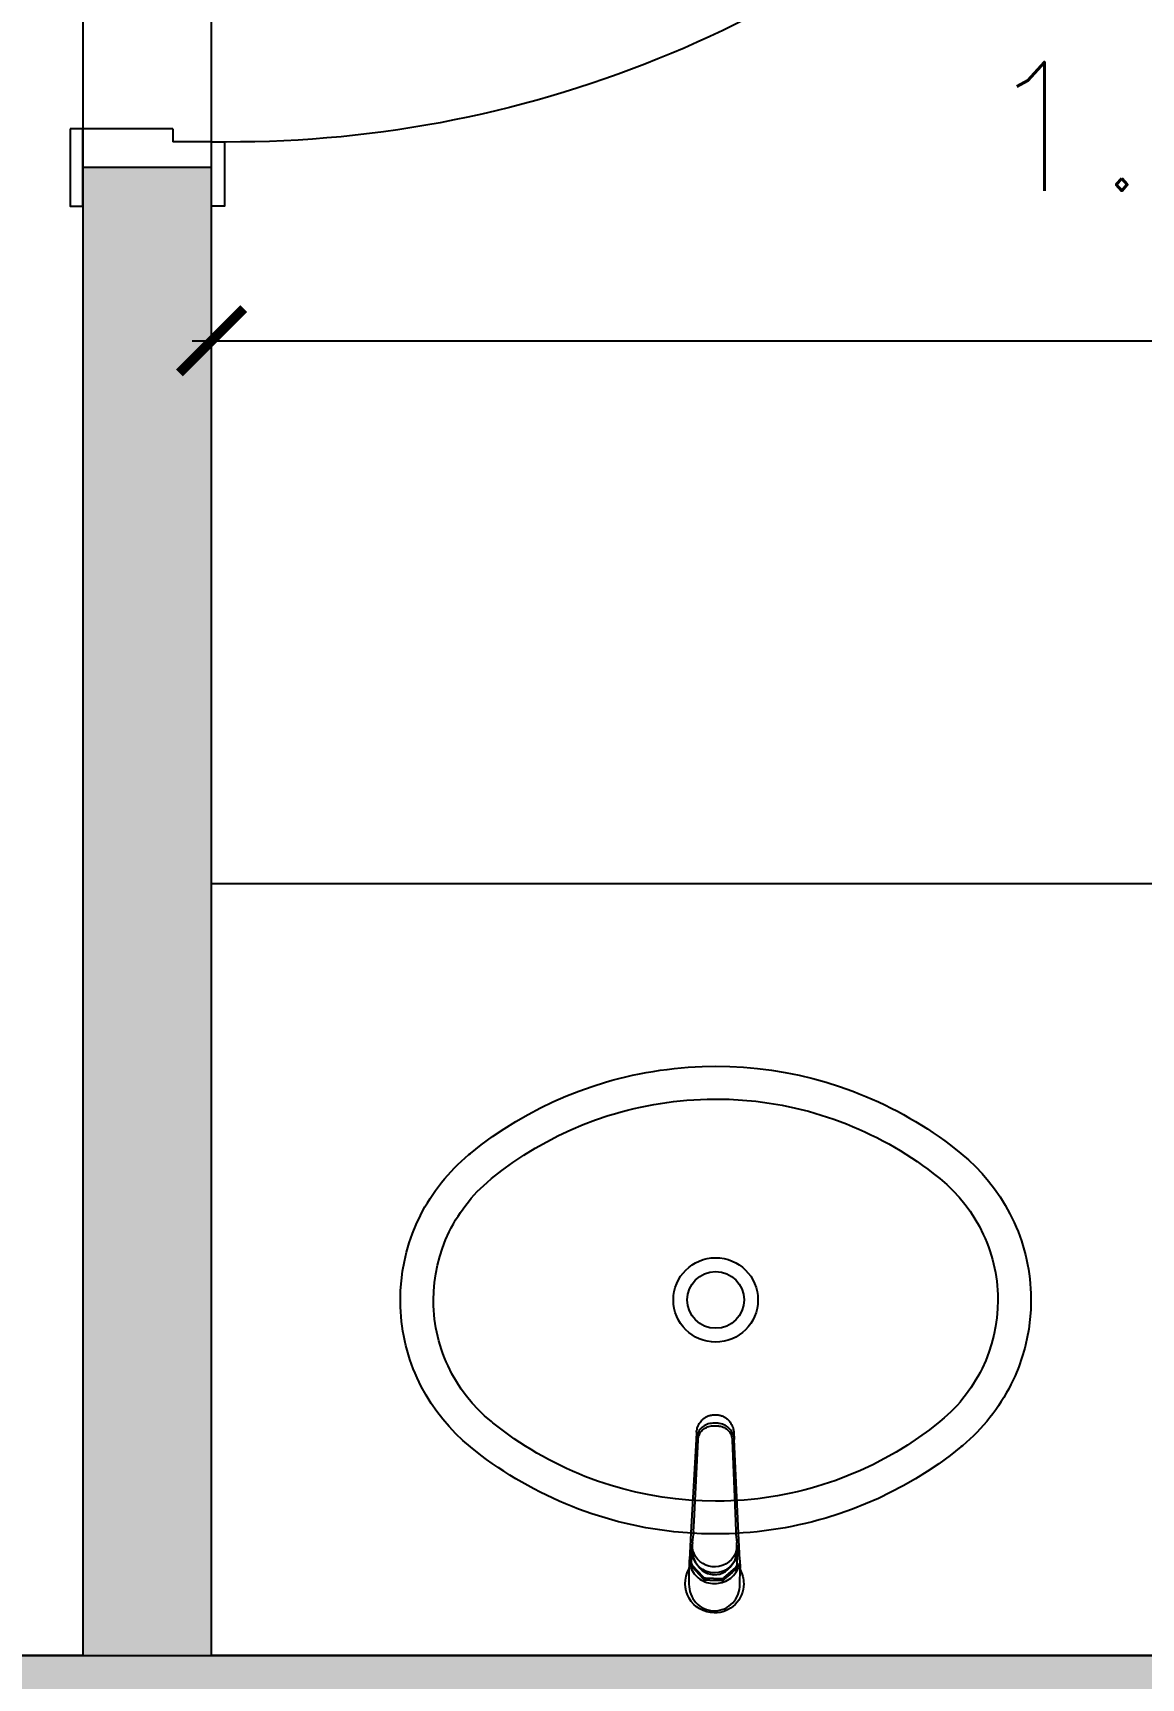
# Model space of a CAD drawing. Extents: x 100 to 738, y -85 to 470.
# Drawn here: x 622.199 to 623.06, y 456.819 to 458.098 of the extents above; entities that cross this region are included whole.
import ezdxf

# ---------------------------------------------------------------- set-up
doc = ezdxf.new("R2010")
doc.units = 0
doc.header["$PDMODE"] = 3
doc.header["$PDSIZE"] = 0.2
doc.layers.get('0').update_dxf_attribs({"linetype": 'CONTINUOUS'})
doc.layers.get('DEFPOINTS').update_dxf_attribs({"linetype": 'CONTINUOUS'})
for name, color, linetype in [('0704-ARQ-CON', 12, 'CONTINUOUS'), ('ARQ-CON', 10, 'CONTINUOUS'), ('ARQ-GES', 4, 'CONTINUOUS'), ('ARQ-PIS', 1, 'CONTINUOUS'), ('GRF-HTC', 253, 'CONTINUOUS'), ('Pisos', 251, 'CONTINUOUS')]:
    doc.layers.add(name, color=color, linetype=linetype)
doc.styles.add('ROMANS', font='romans.shx')
doc.dimstyles.new('COTA2', dxfattribs={"dimscale": 0, "dimtxt": 0.1, "dimasz": 0.05, "dimexe": 0.1, "dimexo": 0.05, "dimgap": 0.1, "dimtad": 1, "dimzin": 5, "dimtxsty": 'ROMANS', "dimblk": 'ARCHTICK', "dimcen": -0.5, "dimdle": 0.015, "dimclrd": 8, "dimclre": 8, "dimclrt": 9, "dimazin": 3, "dimtfac": 1, "dimtix": 1, "dimtmove": 1, "dimatfit": 3, "dimldrblk": 'DOT', "dimfxl": 0.05, "dimfxlon": 1, "dimtvp": 1.666666666666666, "dimtzin": 4})

# ---------------------------------------------------------------- blocks, each defined once
blk = doc.blocks.new('_ArchTick')
at = {"color": 0, "linetype": 'ByBlock', "const_width": 0.15}
blk.add_lwpolyline([(-0.5, -0.5), (0.5, 0.5)], dxfattribs=at)
blk = doc.blocks.new('*D96')
at = {"layer": 'ARQ-CON', "color": 8, "lineweight": -2, "transparency": 16777216}
for p, q in [((732.0699691356893, 479.722832814026), (732.0699691356893, 479.8728328140261)), ((733.5699691356893, 479.722832814026), (733.5699691356893, 479.8728328140261)), ((732.0549691356894, 479.772832814026), (733.5849691356893, 479.772832814026))]:
    blk.add_line(p, q, dxfattribs=at)
at = {"layer": 'DEFPOINTS', "color": 0, "transparency": 16777216}
for p in [(733.5699691356893, 479.772832814026), (732.0699691356893, 479.350961204814), (733.5699691356893, 479.350961204814)]:
    blk.add_point(p, dxfattribs=at)
at = {"layer": 'ARQ-CON', "color": 8, "linetype": 'ByBlock', "lineweight": -2, "transparency": 16777216, "xscale": 0.05, "yscale": 0.05, "zscale": 0.05, "rotation": 180}
blk.add_blockref('_ArchTick', (732.0699691356893, 479.772832814026), dxfattribs=at)
at = {"layer": 'ARQ-CON', "color": 8, "linetype": 'ByBlock', "lineweight": -2, "transparency": 16777216, "xscale": 0.05, "yscale": 0.05, "zscale": 0.05}
blk.add_blockref('_ArchTick', (733.5699691356893, 479.772832814026), dxfattribs=at)
at = {"layer": 'ARQ-CON', "color": 9, "transparency": 16777216, "insert": (732.8199691356893, 479.9394994806927), "char_height": 0.1, "attachment_point": 5, "style": 'ROMANS'}
blk.add_mtext('\\A1;1.50', dxfattribs=at)
blk = doc.blocks.new('_DOT')
at = {"color": 0, "linetype": 'ByBlock'}
blk.add_line((-0.5, 0), (-1, 0), dxfattribs=at)
at = {"color": 0, "linetype": 'ByBlock', "const_width": 0.5}
blk.add_lwpolyline([(-0.25, 0, 1), (0.25, 0, 1)], format="xyb", close=True, dxfattribs=at)
blk = doc.blocks.new('3600-00-FORCAS_ARMADAS-MAT-LAY-PROPOSTO$0$p.90.10')
for p, q in [((1671.579104567764, 1812.448246922015), (1671.579104567764, 1812.368246922014)), ((1671.599104567764, 1812.448246922015), (1671.599104567764, 1812.418246922015)), ((1672.499104567762, 1812.448246922016), (1672.499104567762, 1812.418246922016)), ((1672.519104567762, 1812.448246922016), (1672.519104567763, 1812.348246922016)), ((1671.579104567764, 1812.428246922015), (1671.579104567764, 1812.348246922014)), ((1671.609104567764, 1812.418246922015), (1671.599104567764, 1812.418246922015)), ((1671.609104567764, 1812.418246922015), (1671.609104567764, 1812.348246922014)), ((1672.489104567763, 1812.418246922016), (1672.489104567763, 1812.348246922015)), ((1672.499104567762, 1812.418246922016), (1672.489104567763, 1812.418246922016))]:
    blk.add_line(p, q)
for points in [[(1672.499104567762, 1813.348246922016), (1672.469104567763, 1813.348246922016), (1672.469104567763, 1812.448246922016), (1672.499104567762, 1812.448246922016)], [(1671.599104567764, 1812.458246922015), (1671.549104567764, 1812.458246922015), (1671.549104567764, 1812.448246922015), (1671.599104567764, 1812.448246922015)], [(1672.499104567762, 1812.458246922016), (1672.549104567763, 1812.458246922016), (1672.549104567763, 1812.448246922016), (1672.499104567762, 1812.448246922016)], [(1671.609104567763, 1812.338246922014), (1671.549104567763, 1812.338246922014), (1671.549104567763, 1812.348246922014), (1671.609104567763, 1812.348246922014)], [(1672.489104567761, 1812.338246922015), (1672.549104567763, 1812.338246922015), (1672.549104567763, 1812.348246922015), (1672.489104567761, 1812.348246922015)]]:
    blk.add_lwpolyline(points, close=True)
at = {"layer": 'Pisos'}
for p, q in [((1672.461604567763, 1813.311705374823), (1672.461604567763, 1813.231705374823)), ((1672.469104567763, 1813.311705374823), (1672.461604567763, 1813.311705374823)), ((1672.506604567763, 1813.311705374823), (1672.499104567762, 1813.311705374823)), ((1672.506604567763, 1813.311705374823), (1672.506604567763, 1813.231705374823)), ((1672.431604567762, 1813.286705374822), (1672.431604567762, 1813.211705374822)), ((1672.461604567763, 1813.286705374822), (1672.431604567762, 1813.286705374822)), ((1672.536604567763, 1813.286705374822), (1672.506604567763, 1813.286705374822)), ((1672.536604567763, 1813.286705374822), (1672.536604567763, 1813.211705374822)), ((1672.446604567763, 1813.271705374822), (1672.446604567763, 1813.211705374822)), ((1672.461604567763, 1813.271705374822), (1672.446604567763, 1813.271705374822)), ((1672.506604567763, 1813.271705374822), (1672.521604567762, 1813.271705374822)), ((1672.521604567762, 1813.271705374822), (1672.521604567762, 1813.211705374822)), ((1672.469104567763, 1813.231705374823), (1672.461604567763, 1813.231705374823)), ((1672.506604567763, 1813.231705374823), (1672.499104567762, 1813.231705374823)), ((1672.446604567763, 1813.211705374822), (1672.431604567762, 1813.211705374822)), ((1672.536604567763, 1813.211705374822), (1672.521604567762, 1813.211705374822))]:
    blk.add_line(p, q, dxfattribs=at)
blk.add_arc((1672.484104567763, 1812.463246922015), 0.8851271095156926, 89.02897806889987, 180.97102193113, dxfattribs=at)
blk = doc.blocks.new('L37_p')
for points in [[(-1.03455e-11, 0.1818854338820159), (-0.0108847351177701, 0.1816899901564426), (-0.0217537689312621, 0.1811039580519491), (-0.0325937927349855, 0.1801277861769392), (-0.0433916473492104, 0.1787626708205039), (-0.0541335754498391, 0.1770104064162012), (-0.0648055206402773, 0.1748729369337809), (-0.0753934265240446, 0.1723529540236228), (-0.0858833862408233, 0.1694537474806594), (-0.0962608947857575, 0.1661792052443332), (-0.1065121948345791, 0.1625335143263555), (-0.11158550721251, 0.1605732451613164), (-0.1166229309185951, 0.1585217589552599), (-0.1216205780132782, 0.1563807006056521), (-0.1265794952496435, 0.1541493224318202), (-0.1314945983990583, 0.1518303160841725), (-0.1363685791119451, 0.1494220366652286), (-0.1411945587261698, 0.1469282225783104), (-0.1459768737896638, 0.1443463317091727), (-0.1507072998150534, 0.1416811492140511), (-0.1553916687115588, 0.1389289366896378), (-0.1600204101666236, 0.1360956755812452), (-0.1646007019146509, 0.1331768798048785), (-0.1691219268902273, 0.1301794280226431), (-0.1735923095806697, 0.1270974883253757), (-0.1780003357037003, 0.1239395842726481), (-0.1823552764996066, 0.1206985381300711), (-0.1905992035015629, 0.1142159972365135), (-0.1963886444195282, 0.1092452666457007), (-0.2019087707623157, 0.1039919127638598), (-0.2071473205670031, 0.0984675994093607), (-0.2120924804791002, 0.0926854857619048), (-0.2167318389996353, 0.086659478681824), (-0.2210538818463306, 0.0804048308546754), (-0.2250472442730711, 0.07393784171893), (-0.2287010101422311, 0.0672754088576113), (-0.2320054596050909, 0.0604353270704934), (-0.2335236999615518, 0.0569548735792864), (-0.2349514709576397, 0.0534361388380802), (-0.2362871276959026, 0.04988375846699), (-0.2375309692486667, 0.0462966857130738), (-0.2386806030377215, 0.0426819487746002), (-0.2397369262798747, 0.0390359587843676), (-0.2406972473248174, 0.0353684355910105), (-0.241563360606051, 0.0316732482130817), (-0.2423321258648343, 0.0279623595412062), (-0.2430054870708886, 0.024227246015812), (-0.2435807525738483, 0.0204822631056487), (-0.2440594177350022, 0.0167166442091684), (-0.2444396881207353, 0.0129463896925728), (-0.2447226104840183, 0.0091592375929537), (-0.2449069885357744, 0.0053725341017525), (-0.2449931213482728, 0.0015723723585808), (-0.24500000001035, 0.0001517790968677), (-0.2448050048931805, -0.0074033844773567), (-0.244220318613884, -0.014935070878721), (-0.2432472869976436, -0.0224271302048891), (-0.2418877044781311, -0.0298620667283274), (-0.2401447113140875, -0.0372222351853537), (-0.2380218963726861, -0.0444890930955211), (-0.2355241943462829, -0.0516436493699359), (-0.2326574371441552, -0.0586670624558678), (-0.2294289520367556, -0.065540341264466), (-0.2276814727886744, -0.0689146241013816), (-0.2258466644390751, -0.072244494706851), (-0.2239260223492465, -0.0755266632859417), (-0.2219196960552949, -0.0787609803025475), (-0.2198308258160182, -0.0819423615281352), (-0.2176582153423965, -0.0850723023240363), (-0.2154063507183537, -0.0881440735642656), (-0.2130726898296871, -0.0911612641160247), (-0.2106636627300986, -0.0941153504197416), (-0.2081747833355507, -0.0970115662400417), (-0.2056144256695234, -0.0998403412644677), (-0.2029763092144776, -0.1026082550828278), (-0.200270602427338, -0.1053045410935596), (-0.1974892303570641, -0.1079371247117251), (-0.1946443054303017, -0.1104943421189546), (-0.1917259582623387, -0.1129851654832095), (-0.1905992035015629, -0.1139128876511819), (-0.1820926910503999, -0.1205943116013799), (-0.1733464721783093, -0.1269670929734445), (-0.16437056580628, -0.1330231568162219), (-0.1551760376080438, -0.1387548767869191), (-0.1457739532574465, -0.1441549256150409), (-0.1361764251812474, -0.1492159760300922), (-0.1263955658062628, -0.1539309250657368), (-0.1164442352398396, -0.1582931931321383), (-0.1063357421978708, -0.1622966492478639), (-0.0960835449322417, -0.1659354615037216), (-0.0857014007672206, -0.1692043213670047), (-0.0804665893658125, -0.1706983368699326), (-0.0752035156353941, -0.1720985184495163), (-0.0699165161236692, -0.1734035202805728), (-0.0646039459332428, -0.1746137909714918), (-0.0592719360455476, -0.1757278351609415), (-0.0539168975933535, -0.1767464752976622), (-0.0485469055279282, -0.1776679917161203), (-0.0431565765484265, -0.1784934311692439), (-0.0377556305035114, -0.179221223527648), (-0.0323368896587795, -0.1798522660081119), (-0.0269120178326148, -0.1803852127854526), (-0.0214720428570559, -0.1808208863084104), (-0.0160299743756127, -0.181158239824029), (-0.0105753448589781, -0.1813977967087936), (-1.03455e-11, -0.1815823242966843), (0.0108848846331853, -0.1813868805710967), (0.0217539184466773, -0.1808007736985502), (0.0325940917865069, -0.1798246018235403), (0.0433917968646256, -0.178459561235158), (0.0541337249651974, -0.176707147294735), (0.0648056701556357, -0.1745696778123147), (0.0753937255755659, -0.1720496949021566), (0.0858836852923446, -0.1691505631272605), (0.0962611938372788, -0.1658759461228669), (0.1065124938861004, -0.1622304047410239), (0.1115859558001944, -0.1602701355759848), (0.1166232299701164, -0.1582186493699282), (0.1216207275286933, -0.1560775162522532), (0.126579943837271, -0.1538462128464886), (0.1314948974505796, -0.1515271317307736), (0.1363688781634664, -0.1491190018479642), (0.141194708241585, -0.1466251129929788), (0.145976873768916, -0.1440433716599756), (0.1507072997943055, -0.1413780396287194), (0.155391668690811, -0.1386259766404407), (0.1600204101458758, -0.135792715532034), (0.1646007018939031, -0.1328739197556672), (0.1691217773333733, -0.1298764679734461), (0.1735920104876527, -0.1267946778123132), (0.1780000366107401, -0.1236367737595856), (0.1823548278704834, -0.1203957276169945), (0.190599353016978, -0.1139128876511819), (0.1963887939349433, -0.1089420075242202), (0.2019087707415679, -0.103688504106259), (0.2071473205462553, -0.0981641907517599), (0.2120924804584092, -0.0923819275681695), (0.2167319885150505, -0.0863559204880886), (0.2210538818255827, -0.08010127266094), (0.2250473937884863, -0.0736341339890743), (0.2287011596575894, -0.0669717011277413), (0.232005609120506, -0.0601316193406376), (0.2335236999408039, -0.0566511658494164), (0.234951770009161, -0.0531324311082102), (0.2362871276751548, -0.04958005073712), (0.2375309692279188, -0.045992977983218), (0.2386806030169737, -0.0423782410447302), (0.2397369262591837, -0.0387322510544976), (0.2406972473040696, -0.0350647278611405), (0.24156336058536, -0.0313693909470771), (0.2423322753802495, -0.0276585022752016), (0.2430054870501976, -0.0239233887498074), (0.2435806030169942, -0.0201784058396584), (0.2440594177142543, -0.0164127869431781), (0.2444398376360937, -0.0126426819627028), (0.2447227599993766, -0.0088553803269633), (0.2449069885150266, -0.0050688263718826), (0.2449931213275249, -0.0012685150925904), (0.244999999989659, 0.0001517790968677), (0.2448050048724326, 0.0077067931349575), (0.2442203185931362, 0.0152386290724564), (0.2432471374407896, 0.0227306883986245), (0.2418878539935463, 0.0301656249220628), (0.2401445617572335, 0.0375257933790891), (0.2380217468158321, 0.0447925017531219), (0.2355241943255919, 0.0519472075636571), (0.2326575866595704, 0.0589706206496032), (0.2294291015521139, 0.0658437499220668), (0.2276816223040896, 0.0692180327589824), (0.2258468139544902, 0.0725477538283173), (0.2239261718646048, 0.0758300719435425), (0.2219196960345471, 0.0790643889601483), (0.2198309753314334, 0.0822456206496014), (0.2176582153216486, 0.0853757109816371), (0.2154065002337688, 0.0884473326857318), (0.2130728393451022, 0.0914645232374909), (0.2106638122455138, 0.0944184600050733), (0.2081749328509659, 0.0973148253615079), (0.2056145751849385, 0.1001434508497994), (0.2029764587298928, 0.1029113646681594), (0.2002707519427531, 0.1056076506788912), (0.1974893798724224, 0.1082402342970568), (0.1946446044818231, 0.1107974517042862), (0.19172625731386, 0.1132881255324065), (0.190599353016978, 0.1142159972365135), (0.1820928405658151, 0.1208974211867115), (0.1733467712298875, 0.1272700530226416), (0.1643713134661766, 0.1333261168654189), (0.1551766357318343, 0.1390578368361304), (0.1457749999896123, 0.1444578856642522), (0.1361774719134701, 0.1495187865431546), (0.1263966125384854, 0.1542338103468666), (0.1164452819720623, 0.1585960784132681), (0.1063369384661996, 0.1625994597609264), (0.0960847412005706, 0.1662382720167841), (0.0857024474993864, 0.1695072814162017), (0.0804677856341414, 0.1710012969191297), (0.0752047119037229, 0.1724014037306603), (0.0699177123919981, 0.1737064055617168), (0.0646051422015717, 0.1749167510206888), (0.0592731323138764, 0.1760307952101527), (0.0539180938616823, 0.1770494353468592), (0.048548101796257, 0.1779710265333847), (0.0431576232806492, 0.1787964659865082), (0.0377568267718402, 0.1795242583449124), (0.0323380859271083, 0.1801553008253762), (0.0269132141009436, 0.1806882476027312), (0.0214730895892217, 0.181123995893742), (0.0160311706439416, 0.1814613494093606), (0.0105763915912007, 0.1817009062941253)], [(-1.03455e-11, 0.1564427581007663), (-0.0104063690289422, 0.156247314375193), (-0.0207962890728482, 0.1556612822706995), (-0.0311563018902348, 0.1546852599318242), (-0.0414722015484586, 0.153320742719913), (-0.0517296325787129, 0.1515690764601487), (-0.0619140899761988, 0.1494329528029255), (-0.0720106201275712, 0.1469152129347577), (-0.0820047180279176, 0.1440194457228472), (-0.0918814300640634, 0.1407496886427708), (-0.1016259521588267, 0.1371110259230335), (-0.1064435577496283, 0.1351550933058547), (-0.1112237793072381, 0.1331083922560481), (-0.1159622802837816, 0.1309730162794835), (-0.1206607055767677, 0.1287480681593678), (-0.1253130737408128, 0.1264363890822153), (-0.1299228241070409, 0.1240363341505741), (-0.1344823303326166, 0.1215517913039008), (-0.1389966766461157, 0.1189799193556524), (-0.1434565918072508, 0.1163262511427661), (-0.147868954478156, 0.1135864501173671), (-0.1522232971295239, 0.1107670958693205), (-0.1565275451764023, 0.1078631041701072), (-0.1607701843365135, 0.1048824004347608), (-0.1649603363140955, 0.1018181060011614), (-0.1690855896099492, 0.0986797911818229), (-0.1731562622173897, 0.0954595305617119), (-0.1742381561383013, 0.0945822020704981), (-0.1794928558453535, 0.0900475188429653), (-0.1844773437603635, 0.0852312590773323), (-0.1891780120953399, 0.0801464324171804), (-0.1935817016704959, 0.074807992475769), (-0.1976754028423784, 0.0692313414747901), (-0.2014461059674204, 0.0634338256056566), (-0.2048818481549119, 0.0574338378126811), (-0.207971414194958, 0.051250369184757), (-0.209382885752575, 0.0480963530714718), (-0.2107043365581944, 0.0449036070997977), (-0.2119338226422087, 0.0416764678175667), (-0.2130714935406672, 0.038414337080269), (-0.2141151062115227, 0.0351243926222509), (-0.2150652587994273, 0.0318033446486226), (-0.2159195587261706, 0.0284610625441388), (-0.2166790527447233, 0.0250917143996077), (-0.2173413482769888, 0.021707562177923), (-0.2179077911480363, 0.0183000823195272), (-0.2183758392437767, 0.0148840789015594), (-0.2187472869976545, 0.0114487853224574), (-0.2190198913677932, 0.0080108000929613), (-0.2191949981793186, 0.004557263105653), (-0.2192750000103842, 0.0001517790968677), (-0.2190800048931578, -0.0067203034226679), (-0.2184957672222936, -0.0135674134080119), (-0.2175234832867545, -0.0203717560593901), (-0.2161655456646372, -0.0271138916795053), (-0.2144256927593915, -0.0337740814988337), (-0.2123081115826153, -0.0403319886033273), (-0.2098192321881243, -0.0467665283982513), (-0.2069660827740449, -0.0530570648972741), (-0.2054055236919794, -0.0561418457810703), (-0.2037573364361265, -0.0591825135056752), (-0.202022866831669, -0.0621765259568434), (-0.2002025634869255, -0.0651226868455126), (-0.1982997161969138, -0.0680160614793124), (-0.1963129791363371, -0.0708579956834115), (-0.1942475860699346, -0.0736413117234491), (-0.1921003967389083, -0.0763694489304783), (-0.1898785888775478, -0.0790338837449269), (-0.1875772277935539, -0.0816397003953142), (-0.1852055847271572, -0.0841767304246162), (-0.1827566314801174, -0.0866520020310588), (-0.1802417327984358, -0.08905415046857), (-0.1776520660504275, -0.0913914002244241), (-0.1742381561383013, -0.0942784943406281), (-0.1661002502544875, -0.1006596497361443), (-0.1577230865582351, -0.1067317139451234), (-0.1491174316510069, -0.1124866120164114), (-0.1402943512066486, -0.1179161194627056), (-0.1312658081158133, -0.1230126099412132), (-0.1220445129497989, -0.1277686066453185), (-0.1126433258160091, -0.1321766327683633), (-0.1030758545025492, -0.1362301087205111), (-0.0933560058697367, -0.1399226044480599), (-0.0834979858502152, -0.1432482880418036), (-0.0785220214947344, -0.1447717621629039), (-0.0735164489850035, -0.1462017762009822), (-0.0684847076519759, -0.147537283403139), (-0.0634260498150638, -0.1487784333054805), (-0.0583460083111618, -0.1499237305466892), (-0.053241741953741, -0.1509739975754911), (-0.0481208770855801, -0.1519275147263812), (-0.0429783294781601, -0.152785104448057), (-0.0378238189800868, -0.1535452713792011), (-0.0326506164654461, -0.154208837968568), (-0.0274697876080268, -0.1547744583909321), (-0.0222731079205119, -0.1552429550950336), (-0.0170732879742559, -0.1556131317918101), (-0.0118603088482701, -0.1558856613938531), (-0.0066483764751979, -0.1560597962205179), (-0.0014261261089814, -0.1561359101121127), (-1.03455e-11, -0.1561395737473674), (0.0104063690081944, -0.1559441300217799), (0.0207962890521571, -0.1553580979173006), (0.0311561523333808, -0.1543821503464926), (0.0414720519916045, -0.1530174835984468), (0.0517294830218589, -0.1512659668748171), (0.0619139404193447, -0.1491298432175796), (0.0720106201068234, -0.1466121033494261), (0.0820044189349574, -0.1437163361375155), (0.0918812805072094, -0.140446579057425), (0.1016256530658097, -0.1368077668015672), (0.1064431091205051, -0.1348518341843885), (0.1112234802142211, -0.1328052826707164), (0.1159619811908215, -0.1306699066941519), (0.1206604064837506, -0.1284449585740361), (0.1253127746478526, -0.1261332794968837), (0.1299223754779177, -0.1237330750291079), (0.1344817321673872, -0.1212486817185692), (0.1389962280169925, -0.1186768097703208), (0.1434559936419646, -0.1160231415574344), (0.1478685058490328, -0.1132831909959009), (0.1522226989642377, -0.1104639862839889), (0.1565269470111161, -0.1075599945847756), (0.1607695861712841, -0.1045792908494292), (0.1649595886127031, -0.1015149964158297), (0.1690849914447199, -0.0983766815964913), (0.1731556640521603, -0.0951564209763802), (0.1742380065814473, -0.0942784943406281), (0.1794927062884426, -0.0897438111130953), (0.1844773437396156, -0.0849275513474766), (0.1891778625384859, -0.0798430237595795), (0.1935817016498049, -0.0745044342820336), (0.1976754028216874, -0.0689279328171892), (0.2014461059466726, -0.0631304169480558), (0.2048818481341641, -0.0571304291550803), (0.2079712646380472, -0.0509469605271562), (0.2093828857318272, -0.0477930939500055), (0.2107041870013404, -0.0446001984421969), (0.2119336730853547, -0.0413730591599659), (0.2130713439837564, -0.0381109284226682), (0.2141151061908317, -0.0348209839646501), (0.2150652587786794, -0.0314999359910218), (0.2159194091693166, -0.0281578034226584), (0.2166790527240323, -0.0247883057420069), (0.2173411987200779, -0.0214041535203222), (0.2179076415911822, -0.0179966736619264), (0.2183759887591918, -0.0145808197800932), (0.2187471374408005, -0.0111453766648566), (0.2190198913470454, -0.0077075409714951), (0.2191948486224646, -0.0042538544480522), (0.2192749999896364, 0.0001517790968677), (0.2190800048724668, 0.0070237120802688), (0.2184956176654396, 0.0138709716017473), (0.2175233337298437, 0.0206751647169767), (0.2161655456439462, 0.0274173003371061), (0.2144255432025375, 0.0340776396925691), (0.2123081115619243, 0.0406355467970627), (0.2098192321673764, 0.0470700865919866), (0.2069660827532971, 0.0533606230910095), (0.2054055236712884, 0.0564452544386569), (0.2037573364154355, 0.0594860716994106), (0.202022717274815, 0.0624800841505788), (0.2002025634661777, 0.0654263945753826), (0.1982995666400029, 0.0683196196730336), (0.1963131286517523, 0.0711615538771326), (0.1942474365130806, 0.0739448699171845), (0.1921003967181605, 0.0766731566603483), (0.1898785888568, 0.0793374419386623), (0.1875772277728629, 0.0819432585890496), (0.1852055847064093, 0.0844804381544862), (0.1827564819232066, 0.0869557097609288), (0.1802415832415818, 0.0893578581984258), (0.1776519164935166, 0.0916951079542941), (0.1742380065814473, 0.0945822020704981), (0.1661002502337965, 0.100963357466), (0.1577229370013242, 0.1070352721388588), (0.1491171325579899, 0.1127901702101468), (0.1402939025775254, 0.118219677656441), (0.1312655090228532, 0.1233161681349486), (0.1220439147845695, 0.1280721648390539), (0.1126428771868859, 0.1324801909620987), (0.103075256337263, 0.1365336669142465), (0.0933554077044505, 0.1402261626417811), (0.0834970886126598, 0.1435516966994044), (0.0785211242572359, 0.1450751708205047), (0.0735155517474482, 0.146505184858583), (0.0684839599505836, 0.1478406920607398), (0.0634253021136715, 0.1490816924269467), (0.0583451110736064, 0.15022713920429), (0.0532408447161856, 0.1512773314650246), (0.0481198303119186, 0.1522307738478474), (0.0429774322406047, 0.1530885131056578), (0.0378229217425883, 0.1538486052687347), (0.0326497192278907, 0.1545120970900342), (0.0274688903704714, 0.1550777922804656), (0.0222720611468503, 0.1555461394484325), (0.0170722412005944, 0.1559163909132764), (0.0118592620746085, 0.156188845747252), (0.0066474792376994, 0.1563630553419841), (0.0014250793353199, 0.1564390196974585)]]:
    blk.add_lwpolyline(points, close=True)
blk.add_lwpolyline([(0.0328299990550818, -7.79323e-11, 7367.260203390934), (0.0328299942161152, -1.78248846225e-05)], format="xyb")
blk.add_lwpolyline([(-1.03455e-11, 0.0220499999220607, 1), (-1.03455e-11, -0.0220500000779254, 1)], format="xyb", close=True)
blk = doc.blocks.new('A$C280D0217')
for p, q in [((0.0029033430380565, 0.1194281388375771), (0.0029033430380565, 0.1318175236832531)), ((0.0425830227499375, 0.1318175236526571), (0.0425830227499375, 0.1194281400316441)), ((0.0029229833224775, 0.1186638716031609), (0.0029033430380565, 0.1194281388375771)), ((0.0032217436863959, 0.1128548425186011), (0.0029229833224207, 0.1186638716042694)), ((0.0054675731867491, 0.1170845481790224), (0.0137662733002628, 0.1258611819842343)), ((0.015830581239328, 0.1267940448093441), (0.0281025393458521, 0.1273133120557333)), ((0.0302428910020183, 0.1265583623224842), (0.0392993604796175, 0.1185160832996104)), ((0.0403712151753361, 0.115305451658322), (0.0408006234028733, 0.1044969886310838)), ((0.0422646378969631, 0.1128548584919713), (0.0425633933086687, 0.1186638886418052)), ((0.0425633933086687, 0.1186638886418052), (0.0425830329360792, 0.1194281558930896)), ((0.0042975864218562, 0.0919363991928037), (0.0032217436863959, 0.1128548425186011)), ((0.0052243764144748, 0.103117563873738), (0.0046885525585623, 0.1150103311866673)), ((0.0053595160176769, 0.106003511532478), (0.0053595737175414, 0.1013395259456615)), ((0.0401268329610645, 0.101339585912271), (0.0401268745720387, 0.106003571499258)), ((0.0422646378969631, 0.1128548584919713), (0.0411888183281235, 0.0919365150370197)), ((0.0080373660438227, 0.019220968307522), (0.0042975864218562, 0.0919363991928037)), ((0.0054802093107043, 0.099358486502922), (0.0062031366984598, 0.0930553471986002)), ((0.0063484609593729, 0.0908238648337232), (0.0063178497725858, 0.0908248920764976)), ((0.0411888183281235, 0.0919365150370197), (0.037449149404253, 0.0192220179003613)), ((0.03916855344292, 0.0908249654086291), (0.0391379340050975, 0.0908239373681426)), ((0.0392832710740549, 0.09305554651921), (0.04000348460184, 0.0993364160456452)), ((0.0083274686082433, 0.0135802795221878), (0.0080373660438227, 0.019220968307522)), ((0.0083274686082433, 0.0135802795221878), (0.0083505362131859, 0.0132214203498222)), ((0.0083497964255628, 0.0132317486384608), (0.008366495051817, 0.0130283214254377)), ((0.0371277846357145, 0.0129471115165814), (0.0371520799396876, 0.0132317486384608)), ((0.0371514598279958, 0.0132229726143152), (0.0371743889767089, 0.0135799144549509)), ((0.0371744027455208, 0.0135801820799628), (0.0374645035568051, 0.0192208367776914)), ((0.0219402414431613, 0.008616742318651), (0.0235619967732532, 0.0086166615802625)), ((0.023525333075952, 0.0065531734499444), (0.0219765393830329, 0.0065532494024296)), ((0.0222999126141588, 2.071645326e-07), (0.0222999126141588, -1.264222362e-07)), ((0.0232019637510916, 2.071630121e-07), (0.0232019637510916, -1.264222362e-07)), ((0.0222999126141588, -1.264222504e-07), (0.0232019637510916, -1.264222504e-07))]:
    blk.add_line(p, q)
at = {"color": 8}
for p, q in [((0.0158305816783866, 0.1283776242336927), (0.0192614629032164, 0.1285234156435422)), ((0.0192614629032164, 0.1285234156435422), (0.0281025397857491, 0.1288991071871663)), ((0.0302428914407926, 0.1281409364310235), (0.0329043284215374, 0.1257674573850238)), ((0.0046857203178092, 0.1166699748150393), (0.0046857198925494, 0.1151361355654785)), ((0.005467573618148, 0.1186267005238335), (0.008107322397052, 0.1214303879961989)), ((0.008107322397052, 0.1214303879961989), (0.0112845055025162, 0.1248048859723809)), ((0.0112845055025162, 0.1248048859723809), (0.0137662737377724, 0.1274407812322096)), ((0.0329043284215374, 0.1257674573850238), (0.0364789215104082, 0.1225796224463096)), ((0.0364789215104082, 0.1225796224463096), (0.0392993609041099, 0.1200643444781093)), ((0.0402619673078704, 0.118055286106312), (0.0403712151753375, 0.115305451658287))]:
    blk.add_line(p, q, dxfattribs=at)
for points in [[(0.0048651934765616, 0.1161225289251604), (0.0050844254695051, 0.1165781461506299), (0.0053944125115813, 0.1170071740787287), (0.0137662733002628, 0.1258611819842343), (0.0141487330232053, 0.1262008139320443), (0.0145862392080716, 0.1264709247791131), (0.0150654984509089, 0.1266633073440886), (0.0155719487022736, 0.1267721161801347), (0.0158305812393281, 0.1267940448093441), (0.028102539345852, 0.1273133120557333), (0.0286207924397388, 0.1272913845531889), (0.0291272430310556, 0.1271825771860762), (0.0296065028749553, 0.1269901960111639), (0.030044009903719, 0.1267200864330675), (0.0302428910020183, 0.1265583623224841), (0.0392993604796175, 0.1185160832996104), (0.0396498213108032, 0.1181454411803031), (0.0399285444208317, 0.1177214534789925), (0.040127060949132, 0.1172570028473103), (0.0402393390714906, 0.116766201382589), (0.0403712151753361, 0.1153054516583221), (0.0402619673078704, 0.118055286106312), (0.0402349290756945, 0.1183382812294127), (0.0401795209132701, 0.1186173367985787), (0.0400962752469951, 0.1188897668384214), (0.03998599211954, 0.1191529487496439), (0.0398497316377871, 0.1194043484431262), (0.0396888039470582, 0.1196415446701451), (0.0395047568123346, 0.1198622523216813), (0.0392993609086784, 0.1200643444740352), (0.0364789215104082, 0.1225796224463096), (0.0329043284215374, 0.1257674573850238), (0.030242891437719, 0.1281409364337646), (0.0300181651198699, 0.1283224345211096), (0.0297762363185683, 0.1284816266852857), (0.0295194339941532, 0.1286169778842918), (0.0292502310061168, 0.1287271825893015), (0.0289712202864081, 0.1288111775510856), (0.0286850897987421, 0.1288681522206332), (0.0283945965315411, 0.1288975567075994), (0.0281025397854265, 0.1288991071871526), (0.0192614629032164, 0.1285234156435422), (0.0158305816783865, 0.1283776242336927), (0.0155397714109853, 0.1283513051127585), (0.0152530146335863, 0.1282973702029579), (0.0149730744936961, 0.1282163400798879), (0.0147026480474608, 0.1281089967221192), (0.0144443401591871, 0.1279763758316506), (0.0142006383387638, 0.1278197566806085), (0.0139738887665289, 0.1276406495978506), (0.0137662737380807, 0.127440781232537), (0.0112845055025162, 0.1248048859723809), (0.008107322397052, 0.1214303879961989), (0.0054675736181479, 0.1186267005238335), (0.0052908360508752, 0.1184205692336633), (0.0051344728035332, 0.1181994023578454), (0.004999825508861, 0.1179651007327038), (0.0048880491509493, 0.1177196775238371), (0.0048001022929469, 0.1174652409341234), (0.0047367389850308, 0.1172039761353716), (0.004698502410875, 0.1169381265754338), (0.0046857203178092, 0.1166699748150392), (0.0046857199860626, 0.1154734216940876)], [(0.0291896256624255, 0.1229402757931126), (0.0312980700203127, 0.121755018477856), (0.0331805577164062, 0.1202544367328784), (0.0347873673469507, 0.1184781648309468), (0.035609000825693, 0.1173007127587283), (0.037046607050911, 0.1155779634837159), (0.0383708933998293, 0.1133820959409633), (0.0393389735632894, 0.1110180510509196), (0.0399287818384693, 0.1085397131033261), (0.0401268745720387, 0.106003571499258), (0.0401268329610645, 0.101339585912271), (0.0400127282022993, 0.1032667793000286), (0.0395165584800452, 0.1057643066529579), (0.0386380682239604, 0.1081609831867638), (0.0373972811478751, 0.1104021806744413), (0.0358224789148096, 0.1124368147734458), (0.0339495565037282, 0.1142185094076496), (0.0318212040437373, 0.1157066538323193), (0.0294859337639793, 0.1168673282880661), (0.0286887301310657, 0.1171702701404058), (0.0261617959374973, 0.1178572606585675), (0.0235569406520284, 0.1181677617276335), (0.020933537587581, 0.118094695995822), (0.0183513828226154, 0.11763972887411), (0.0158693322497072, 0.1168132305759286), (0.0135439600540366, 0.1156340397455438), (0.0114282691996408, 0.1141290340626995), (0.0095704833155991, 0.1123325176109517), (0.0080129475192194, 0.1102854389735057), (0.0067911632299911, 0.108034457878901), (0.0059329789742151, 0.1056308816706349), (0.005471781571714, 0.1032507430026186), (0.0053595737175414, 0.1013395259456614), (0.0053595160176769, 0.106003511532478), (0.0054579029878141, 0.107793529916961), (0.0059329334224998, 0.1102949181832002), (0.0067911245259751, 0.1126984959473276), (0.0080129153253523, 0.1149494778365181), (0.0095704572253084, 0.1169965566354279), (0.0098302840350805, 0.1172478135921806), (0.0114033645231899, 0.1193292846543414), (0.01314313412459, 0.1209837493555881), (0.0151364662130789, 0.1223432608537251), (0.0173307116957347, 0.1233719109086735), (0.0196679148335903, 0.1240425301929804), (0.0220863440035686, 0.1243374059044129), (0.0245221221915273, 0.1242487496073465), (0.0269109141505481, 0.1237789029454888)]]:
    blk.add_lwpolyline(points, close=True)
for points in [[(0.0029033430380565, 0.1318175240897119, 0), (0.0029922337841697, 0.1337628222379692, 0), (0.0032585831702932, 0.1356932508411717, 0), (0.0037013886366424, 0.1375937875298376, 0), (0.004318866883338, 0.139449123318272, 0), (0.0051082917068896, 0.1412435667493668, 0), (0.0060657803138184, 0.1429610043361578, 0), (0.0071860425880743, 0.1445849342998429, 0), (0.0084621130525591, 0.1460985878275807, 0), (0.0098850905414878, 0.1474851472977576, 0), (0.0114439150517285, 0.1487280637392985, 0), (0.0131252137228444, 0.1498114661959846, 0), (0.0149132471318581, 0.1507206442622646, 0), (0.0167899820011854, 0.1514425731764106, 0), (0.0187353065272049, 0.1519664404911793, 0), (0.0207273903412784, 0.1522841268130719, 0), (0.0227431742776787, 0.152390592491443, 0), (0.0247589583156582, 0.1522841286273575, 0), (0.0267510424316697, 0.1519664440907036, 0), (0.0286963674518859, 0.1514425785045859, 0), (0.0305731029949641, 0.1507206512376911, 0), (0.032361137240855, 0.1498114747162305, 0), (0.0340424368931309, 0.1487280736853052, 0), (0.0356012625087487, 0.1474851585383305, 0), (0.0370242412071065, 0.1460986002237661, 0), (0.0383003129659159, 0.144584947708779, 0), (0.0394205766018132, 0.1429610186141872, 0), (0.0403780666222957, 0.1412435817543383, 0), (0.0411674928981398, 0.1394491389109191, 0), (0.0417849726250097, 0.1375938035744753, 0), (0.0422277795904904, 0.1356932672056672, 0), (0.0424941304874409, 0.1337628387931034, 0), (0.0425830227499233, 0.1318175407081696, 0)], [(0.0040982409345389, 0.1185244828592573, 0), (0.0046696822807064, 0.1198884390610431, 0), (0.0053464298463695, 0.1212061059032834, 0), (0.0061245653959219, 0.1224698081144879, 0), (0.0069995801678147, 0.123672179059227, 0), (0.0079663997674686, 0.124806203737009, 0), (0.0090194124074969, 0.1258652600358943, 0), (0.0101525004000251, 0.1268431579818952, 0), (0.011359074781538, 0.1277341767213045, 0), (0.0126321129222475, 0.1285330989735485, 0), (0.0139641989426451, 0.1292352426958985, 0), (0.0153475667291048, 0.1298364897098168, 0), (0.0167741453085597, 0.1303333110522686, 0), (0.0182356063126292, 0.1307227888334239, 0), (0.0197234132324553, 0.1310026344057178, 0), (0.0212288721399432, 0.1311712026774927, 0), (0.0227431835291725, 0.1312275024362748, 0), (0.0242574949146928, 0.1311712025831611, 0), (0.0257629538110535, 0.1310026342176229, 0), (0.0272507607124339, 0.1307227885526743, 0), (0.0287122216908244, 0.1303333106805127, 0), (0.0301388002375234, 0.1298364892492287, 0), (0.0315221679843489, 0.1292352421491785, 0), (0.032854253958476, 0.1285330983439223, 0), (0.0341272920465201, 0.1277341760124528, 0), (0.0353338663693421, 0.1268431571979818, 0), (0.0364669542974525, 0.125865259181495, 0), (0.037519966867734, 0.1248062028171262, 0), (0.0384867863927383, 0.1236721780792322, 0), (0.0393618010854766, 0.122469807080094, 0), (0.0401399365518813, 0.12120610482053, 0), (0.0408166840308297, 0.1198884379362397, 0), (0.0413881252872841, 0.1185244816989552, 0)], [(0.0046857198925494, 0.1151361355654785, 0), (0.0047309317931621, 0.1156369406117648, 0), (0.0048651934765616, 0.1161225289251604, 0), (0.0050844254695051, 0.1165781461506299, 0), (0.0053819665188399, 0.1169899485894206, 0), (0.0054675731867491, 0.1170845481790224, 0)], [(0.0046857198925494, 0.1151361355654785, 0), (0.0046885525585623, 0.1150103311866673, 0)], [(0.0286887390696933, 0.1218343009469009, 0), (0.0261618013358742, 0.1225212927125483, 0), (0.0235569424258699, 0.1228317950430835, 0), (0.020933535565959, 0.1227587305781697, 0), (0.0183513767506725, 0.1223037646951468, 0), (0.0158693217971404, 0.1214772675496647, 0), (0.0135439448291521, 0.1202980777059963, 0), (0.0114282487684392, 0.1187930727448219, 0), (0.0095704572253084, 0.1169965566354278, 0), (0.0080129153253523, 0.1149494778365181, 0), (0.0067911245259751, 0.1126984959473276, 0), (0.0059329334224998, 0.1102949181832002, 0), (0.0054579029878141, 0.107793529916961, 0), (0.0053595160176769, 0.106003511532478, 0)], [(0.0286887301310657, 0.1171702701404058, 0), (0.0261617959374974, 0.1178572606585675, 0), (0.0235569406520284, 0.1181677617276335, 0), (0.020933537587581, 0.118094695995822, 0), (0.0183513828226154, 0.11763972887411, 0), (0.0158693322497072, 0.1168132305759286, 0), (0.0135439600540366, 0.1156340397455438, 0), (0.0114282691996408, 0.1141290340626995, 0), (0.0095704833155992, 0.1123325176109517, 0), (0.0080129475192194, 0.1102854389735057, 0), (0.0067911632299911, 0.108034457878901, 0), (0.0059329789742151, 0.1056308816706348, 0), (0.005471781571714, 0.1032507430026186, 0)], [(0.0137662733002628, 0.1258611819842343, 0), (0.0141487330232053, 0.1262008139320443, 0), (0.0145862392080716, 0.1264709247791131, 0), (0.0150654984509089, 0.1266633073440886, 0), (0.0155719487022736, 0.1267721161801347, 0), (0.015830581239328, 0.1267940448093441, 0)], [(0.0281025393458521, 0.1273133120557333, 0), (0.0286207924397388, 0.1272913845531889, 0), (0.0291272430310556, 0.1271825771860762, 0), (0.0296065028749553, 0.1269901960111639, 0), (0.0300440099037189, 0.1267200864330675, 0), (0.0302428910020183, 0.1265583623224842, 0)], [(0.0400127282022993, 0.1032667793000286, 0), (0.0395165584800452, 0.1057643066529579, 0), (0.0386380682239604, 0.1081609831867638, 0), (0.0373972811478751, 0.1104021806744413, 0), (0.0358224789148096, 0.1124368147734458, 0), (0.0339495565037282, 0.1142185094076495, 0), (0.0318212040437374, 0.1157066538323193, 0), (0.0294859337639792, 0.1168673282880661, 0), (0.0286887301310657, 0.1171702701404058, 0)], [(0.0401268745720387, 0.106003571499258, 0), (0.0399287818384693, 0.1085397131033261, 0), (0.0393389735632894, 0.1110180510509195, 0), (0.0383708933998293, 0.1133820959409633, 0), (0.037046607050911, 0.115577963483716, 0), (0.0353962993195438, 0.11755560269944, 0), (0.0334575860988622, 0.1192699367433789, 0), (0.0312746569832854, 0.1206818903540352, 0), (0.0288972680436217, 0.1217592805056995, 0), (0.0286887390696933, 0.1218343009469009, 0)], [(0.0392993604796175, 0.1185160832996104, 0), (0.0396498213108032, 0.1181454411803031, 0), (0.0399285444208317, 0.1177214534789925, 0), (0.040127060949132, 0.1172570028473103, 0), (0.0402393390714906, 0.116766201382589, 0), (0.0403712151753393, 0.1153054516582872, 0)], [(0.0053595609040258, 0.1023752656440706, 0), (0.0052471252203929, 0.1028660332324449, 0), (0.0052243764144748, 0.103117563873738, 0)], [(0.005471781571714, 0.1032507430026186, 0), (0.0053595737175414, 0.1013395259456615, 0)], [(0.0400127282022993, 0.1032667793000286, 0), (0.0401268329610645, 0.101339585912271, 0)], [(0.0408006234028733, 0.1044969886310838, 0), (0.0407554115022748, 0.1039961835848118, 0), (0.0406211498188611, 0.1035105952714019, 0), (0.0404019178259318, 0.1030549780459324, 0), (0.0401268448256929, 0.1026694385125921, 0)], [(0.0054802093107043, 0.099358486502922, 0), (0.0053595737175414, 0.1013395259456615, 0)], [(0.0063178497725858, 0.0908248920764834, 0), (0.0062659191109589, 0.0918593146311508, 0), (0.0062120808375141, 0.0928884132206065, 0), (0.0062031366984598, 0.0930553471986002, 0)], [(0.0063484609593729, 0.0908238648337232, 0), (0.0067018345177416, 0.0828819232406346, 0), (0.0081070989170939, 0.051228382039298, 0), (0.0095187021375835, 0.0196043237571786, 0)], [(0.0359675219186215, 0.0196054545745454, 0), (0.0373792458451021, 0.0512293532799788, 0), (0.0387845826266471, 0.0828827633021803, 0), (0.0391379340050975, 0.0908239373681426, 0)], [(0.03916855344292, 0.0908249654086291, 0), (0.0392204830344127, 0.0918593867196762, 0), (0.0392743204086941, 0.0928884879313756, 0), (0.0392832710740549, 0.09305554651921, 0)], [(0.0401268329610645, 0.101339585912271, 0), (0.04000348460184, 0.0993364160456452, 0)], [(0.0219765393830329, 0.0065532494024296, 0), (0.0208327489853133, 0.0065837575827175, 0), (0.0196888465755478, 0.0066995995862698, 0), (0.0185364558652737, 0.0069058005732074, 0), (0.0174005931067285, 0.0072025830082794, 0), (0.016336370580234, 0.0075725830362927, 0), (0.0153034983980689, 0.0080268071313299, 0), (0.0142956626940816, 0.0085736802934662, 0), (0.013336413949915, 0.009206580155606, 0), (0.0124791523608536, 0.0098849681903204, 0), (0.011674575494439, 0.0106430441865086, 0), (0.0109358392995773, 0.0114733011998993, 0), (0.0102647041129984, 0.0123787559854947, 0), (0.0097020615700103, 0.0132959675111693, 0), (0.009217908654108, 0.014259098118103, 0), (0.0088096923748111, 0.0152755672316545, 0), (0.0084819619474246, 0.0163400554302911, 0), (0.0083160676829408, 0.0170452310663052, 0), (0.0081868299485421, 0.0177598249853475, 0), (0.0080936149683311, 0.0184876204140352, 0), (0.0080373660438227, 0.019220968307522, 0)], [(0.008366495051817, 0.0130283214254377, 0), (0.0084551116615899, 0.0122867084939458, 0), (0.0086269238458243, 0.0113442355869609, 0), (0.0088592445503366, 0.010408881253511, 0), (0.0090358153040171, 0.0098228252377623, 0)], [(0.0095187021375835, 0.0196043237571786, 0), (0.0095634792708665, 0.0189670001070965, 0), (0.009640600864202, 0.0183342009256364, 0), (0.0097519000537858, 0.0177007194993024, 0), (0.0098968898267628, 0.0170757438141607, 0), (0.0101726453354019, 0.0161736300449889, 0), (0.0105215511632082, 0.015300965915614, 0), (0.0108029780001431, 0.0147225363996313, 0), (0.0111179665354513, 0.0141625178266338, 0), (0.0114651283176244, 0.0136237326035058, 0), (0.0120424524721727, 0.0128610283724129, 0), (0.0126855633762517, 0.0121534474511265, 0), (0.013412603265266, 0.0114861087761824, 0), (0.0141982396838643, 0.0108850074339131, 0), (0.0150322794549283, 0.0103550708822411, 0), (0.0159115298320813, 0.0098945856318551, 0), (0.0168563031787841, 0.0094945231082022, 0), (0.0178349384235759, 0.0091692458584305, 0), (0.0188247942877951, 0.0089223391754416, 0), (0.0198341744327735, 0.0087479281518483, 0), (0.0208837996063949, 0.008644302881379, 0), (0.0219402414431613, 0.008616742318651, 0)], [(0.037464453484489, 0.019219863182812, 0), (0.0373598647731939, 0.01807322182745, 0), (0.0371643623093263, 0.0169429954861045, 0), (0.036867972907757, 0.0158067647276852, 0), (0.0364754743303877, 0.0147046657622951, 0), (0.0359975339453769, 0.0136644814722899, 0), (0.0354302627671075, 0.0126732079449852, 0), (0.0349896946062387, 0.0120240178131468, 0), (0.034509160098736, 0.0114031331435456, 0), (0.0339910150724165, 0.0108137375314783, 0), (0.0332111527634993, 0.0100501686401486, 0), (0.0323662892974426, 0.009354302890543, 0), (0.0314347137281317, 0.0087131146681827, 0), (0.0304469560271628, 0.0081509244305664, 0), (0.0294451415801262, 0.0076853249017859, 0), (0.0284041441669558, 0.0072979443791468, 0), (0.0273002306946637, 0.0069829870362668, 0), (0.0261699968662299, 0.0067533596849927, 0), (0.025517153701756, 0.0066610838841399, 0), (0.0248598115122718, 0.0065968961455383, 0), (0.0241933292997914, 0.0065606825864961, 0), (0.023525333075952, 0.0065531734499444, 0)], [(0.0235619967732532, 0.0086166615802625, 0), (0.0241558956478087, 0.0086227019018423, 0), (0.0247485994908061, 0.0086527451259286, 0), (0.0253438313029051, 0.0087073872099381, 0), (0.0259353401946498, 0.0087864902915697, 0), (0.0269184319618745, 0.0089748894154411, 0), (0.0278813400167195, 0.0092326833796079, 0), (0.0288419344203561, 0.009569593733687, 0), (0.0297680630338846, 0.0099794871850918, 0), (0.0306219345816885, 0.0104436097084602, 0), (0.0314312630023608, 0.0109742513282356, 0), (0.0319574017907201, 0.011376149846285, 0), (0.0324581946007356, 0.0118083376574134, 0), (0.0329309190728537, 0.0122691824511065, 0), (0.0333755939296623, 0.0127599179281219, 0), (0.0337893702407115, 0.0132778909711959, 0), (0.0341700006646306, 0.0138205913149392, 0), (0.0345277483646385, 0.0144069647848397, 0), (0.0348481394807578, 0.0150168108724529, 0), (0.035129627068244, 0.0156465727936848, 0), (0.0353624306425502, 0.0162674124672861, 0), (0.0355589942091825, 0.0169030837272573, 0), (0.0357188731080527, 0.0175502132168504, 0), (0.0358941975061811, 0.0185696284575983, 0), (0.0359834767851055, 0.0196040987574975, 0)], [(0.0366448032910825, 0.0104097660615139, 0), (0.0368079344457613, 0.0110407820449865, 0), (0.0369683001085406, 0.0118080120546722, 0), (0.0370818685812537, 0.0125394953417271, 0), (0.0371277846357145, 0.0129471115165814, 0)], [(0.0090358153040171, 0.0098228252377623, 0), (0.0091490771896332, 0.0094843405850895, 0), (0.0095004165974899, 0.0085749927358449, 0), (0.0099158289807804, 0.0076863395715066, 0), (0.0103942034187554, 0.0068237099401927, 0), (0.01093383113394, 0.0059916378367291, 0), (0.0115327795969904, 0.0051948675671127, 0), (0.0121888257122151, 0.0044384533121047, 0), (0.0127469011413268, 0.0038718917387541, 0), (0.013273057479509, 0.0033922249969578, 0), (0.0137581983002662, 0.0029906406688411, 0), (0.0141951663270135, 0.0026587839527963, 0), (0.0145782689736223, 0.0023891227069868, 0), (0.0149333964711502, 0.0021556883806966, 0), (0.0152340803091988, 0.0019697933742435, 0), (0.0156237436401625, 0.0017441108152951, 0), (0.0161059710610943, 0.0014873874019656, 0), (0.016684450124032, 0.0012105046451723, 0), (0.017362552918641, 0.0009266085793058, 0), (0.0179094354666063, 0.0007278634383709, 0), (0.0185093217654497, 0.0005392991231048, 0), (0.0191626427398433, 0.0003675620423138, 0), (0.0198693614195378, 0.0002198324812781, 0), (0.0206288522942941, 0.0001038133526379, 0), (0.021439770646893, 2.77111675615e-05, 0), (0.0222999126141588, 2.071119951e-07, 0)], [(0.0232019637510916, 2.071119951e-07, 0), (0.024099638535148, 3.01243274663e-05, 0), (0.0249308025607178, 0.0001110402701272, 0), (0.025693247427526, 0.0002309041551598, 0), (0.0263859351005493, 0.0003785725532737, 0), (0.0270366664891526, 0.0005519938326159, 0), (0.0276113761535442, 0.0007341526343509, 0), (0.02811129797837, 0.0009156276899347, 0), (0.0287955858504034, 0.001200556288083, 0), (0.0292754718287967, 0.001426910003417, 0), (0.029560636853148, 0.001572288269756, 0), (0.0298025019527444, 0.0017021848956063, 0), (0.0301359200458933, 0.0018915149279337, 0), (0.0305274053497016, 0.0021296719535115, 0), (0.0309732432094876, 0.002422989551377, 0), (0.0314686607445083, 0.0027786425461187, 0), (0.0320076208553388, 0.0032045558120473, 0), (0.0325548948987233, 0.0036836770158715, 0), (0.0330809126693339, 0.004194962643183, 0), (0.0337776459938937, 0.0049628535994515, 0), (0.0344232957249915, 0.0057882953524739, 0), (0.0350125966667179, 0.0066676983965692, 0), (0.0355402686629844, 0.0075974536477617, 0), (0.0360009562414661, 0.0085738508336561, 0), (0.036328807374602, 0.0094150581657146, 0), (0.036596525959709, 0.0102416276717179, 0), (0.0366448032910825, 0.0104097660615139, 0)]]:
    blk.add_polyline3d(points)
for points in [[(0.0137662737382129, 0.1274407812326643, 0), (0.0139738887665288, 0.1276406495978506, 0), (0.0142006383387639, 0.1278197566806085, 0), (0.0144443401591872, 0.1279763758316506, 0), (0.0147026480474608, 0.1281089967221192, 0), (0.014973074493696, 0.1282163400798879, 0), (0.0152530146335863, 0.1282973702029579, 0), (0.0155397714109853, 0.1283513051127585, 0), (0.0158305816783866, 0.1283776242336927, 0)], [(0.0281025397855217, 0.1288991071871521, 0), (0.0283945965315411, 0.1288975567075994, 0), (0.0286850897987421, 0.1288681522206332, 0), (0.0289712202864081, 0.1288111775510856, 0), (0.0292502310061167, 0.1287271825893015, 0), (0.0295194339941531, 0.1286169778842918, 0), (0.0297762363185683, 0.1284816266852857, 0), (0.0300181651198699, 0.1283224345211096, 0), (0.0302428914378226, 0.128140936433681, 0)], [(0.005467573618148, 0.1186267005238335, 0), (0.0052908360508752, 0.1184205692336633, 0), (0.0051344728035332, 0.1181994023578454, 0), (0.004999825508861, 0.1179651007327038, 0), (0.0048880491509493, 0.1177196775238372, 0), (0.0048001022929469, 0.1174652409341235, 0), (0.0047367389850308, 0.1172039761353716, 0), (0.004698502410875, 0.1169381265754339, 0), (0.0046857203178092, 0.1166699748150393, 0)], [(0.0098302840350805, 0.1172478135921807, 0), (0.0114033645231899, 0.1193292846543414, 0), (0.01314313412459, 0.1209837493555881, 0), (0.0151364662130789, 0.1223432608537251, 0), (0.0173307116957346, 0.1233719109086735, 0), (0.0196679148335903, 0.1240425301929804, 0), (0.0220863440035686, 0.1243374059044129, 0), (0.0245221221915273, 0.1242487496073465, 0), (0.0269109141505481, 0.1237789029454888, 0), (0.0291896256624256, 0.1229402757931126, 0), (0.0312980700203127, 0.121755018477856, 0), (0.0331805577164062, 0.1202544367328784, 0), (0.0347873673469508, 0.1184781648309467, 0), (0.0355232446580658, 0.1174236067009673, 0)], [(0.0392993609088706, 0.1200643444738461, 0), (0.0395047568123346, 0.1198622523216812, 0), (0.0396888039470582, 0.1196415446701451, 0), (0.0398497316377871, 0.1194043484431262, 0), (0.03998599211954, 0.1191529487496439, 0), (0.0400962752469951, 0.1188897668384214, 0), (0.0401795209132701, 0.1186173367985788, 0), (0.0402349290756945, 0.1183382812294127, 0), (0.0402619673078704, 0.118055286106312, 0)]]:
    blk.add_polyline3d(points, dxfattribs=at)
for centre, radius, start, end in [((0.0227431828940041, 0.1312771858933814), 0.0227428289995542, 90, 209.2664309740054), ((0.0227431828940041, 0.1312771858933814), 0.0227428289995542, 0, 90), ((0.0227431828940041, 0.1312771858933814), 0.0227428289995542, 330.7857582819234, 0), ((0.0173323371959811, 0.1135721770133671), 0.0141297417326717, 159.4837444385438, 182.9102169153644), ((0.0281599356824103, 0.1135733699218235), 0.0141237176587525, 357.0838010641609, 20.52016534240876)]:
    blk.add_arc(centre, radius, start, end)
blk = doc.blocks.new('BASE ARQ')
at = {"layer": 'GRF-HTC'}
h = blk.add_hatch(color=82, dxfattribs=at)
h.dxf.hatch_style = 1
h.paths.add_polyline_path([(732.0699485045257, 479.9074516295604), (731.9699691356894, 479.9074516295604), (731.9699691356894, 478.7509612048141), (732.0699485045257, 478.7509612048141)])
h = blk.add_hatch(color=82, dxfattribs=at)
h.dxf.hatch_style = 1
edge = h.paths.add_edge_path()
edge.add_line((730.7699680715065, 478.6509612048101), (730.6699691356844, 478.6509612048101))
edge.add_line((730.6699691356844, 478.6509612048101), (730.6699691356844, 478.8501079998758))
edge.add_line((730.6699691356844, 478.8501079998758), (730.7699680715065, 478.8501079998758))
edge.add_line((730.7699680715065, 478.8501079998758), (730.7699691356845, 478.7509612048149))
edge.add_line((730.7699691356845, 478.7509612048149), (736.1677139294807, 478.7509612048149))
edge.add_line((736.1677139294807, 478.7509612048149), (736.1677139294807, 478.6509612048111))
edge.add_line((736.1677139294807, 478.6509612048111), (730.7699691356845, 478.6509612048111))
blk.add_line((732.0699691356893, 478.750961204814), (732.0699691356893, 479.350961204814))
at = {"layer": 'ARQ-CON'}
blk.add_line((732.0699691356893, 479.350961204814), (733.5699691356893, 479.350961204814), dxfattribs=at)
at = {"layer": 'ARQ-GES'}
blk.add_lwpolyline([(732.0699485045257, 479.9074516295604), (731.9699691356894, 479.9074516295604), (731.9699691356894, 478.7509612048141), (732.0699485045257, 478.7509612048141)], close=True, dxfattribs=at)
blk.add_lwpolyline([(730.7699680715065, 478.8501079998758), (730.7699691356845, 478.7509612048149), (736.1677139294807, 478.7509612048149), (736.1677139294807, 478.6509612048111), (730.7699691356845, 478.6509612048111)], dxfattribs=at)
at = {"layer": '0704-ARQ-CON', "xscale": -1, "rotation": 269.9987151311745}
blk.add_blockref('3600-00-FORCAS_ARMADAS-MAT-LAY-PROPOSTO$0$p.90.10', (-1080.415783443217, -1191.631008018948), dxfattribs=at)
at = {"layer": 'ARQ-CON', "xscale": -1}
for name, p, rotation in [('L37_p', (732.4616158451834, 479.027366945357), 180.0001423642901), ('A$C280D0217', (732.4385446695993, 478.9382403746361), 179.7310124657813)]:
    blk.add_blockref(name, p, dxfattribs=dict(at, rotation=rotation))
at = {"layer": 'ARQ-CON'}
dim = blk.add_linear_dim(base=(733.5699691356893, 479.772832814026), p1=(732.0699691356893, 479.350961204814), p2=(733.5699691356893, 479.350961204814), dimstyle='COTA2', override={"dimscale": 1, "dimarcsym": 1}, dxfattribs=at)
dim.commit()
dim.dimension.update_dxf_attribs({"geometry": '*D96', "text_midpoint": (732.8199691356893, 479.9394994806927)})

msp = doc.modelspace()

# ---------------------------------------------------------------- linework, layer by layer
at = {"layer": 'ARQ-PIS'}
msp.add_lwpolyline([(626.436037126568, 464.0367355839552), (626.436037126568, 462.7367347476346), (622.2382923327765, 462.7367347476346), (622.2382923327765, 456.8367347476376), (621.03829233291, 456.8367218676067), (621.0382923327768, 464.0367347476347), (626.436037126568, 464.0367347476347)], dxfattribs=at)
msp.add_lwpolyline([(622.3382928934195, 459.032371967292), (626.436037126568, 459.032371967292), (626.436037126568, 456.8367347476384), (622.3382928934195, 456.8367347476384)], close=True, dxfattribs=at)

# ---------------------------------------------------------------- block references
msp.add_blockref('BASE ARQ', (-109.7316768029128, -21.91422645717643))

doc.saveas('drawing.dxf')
